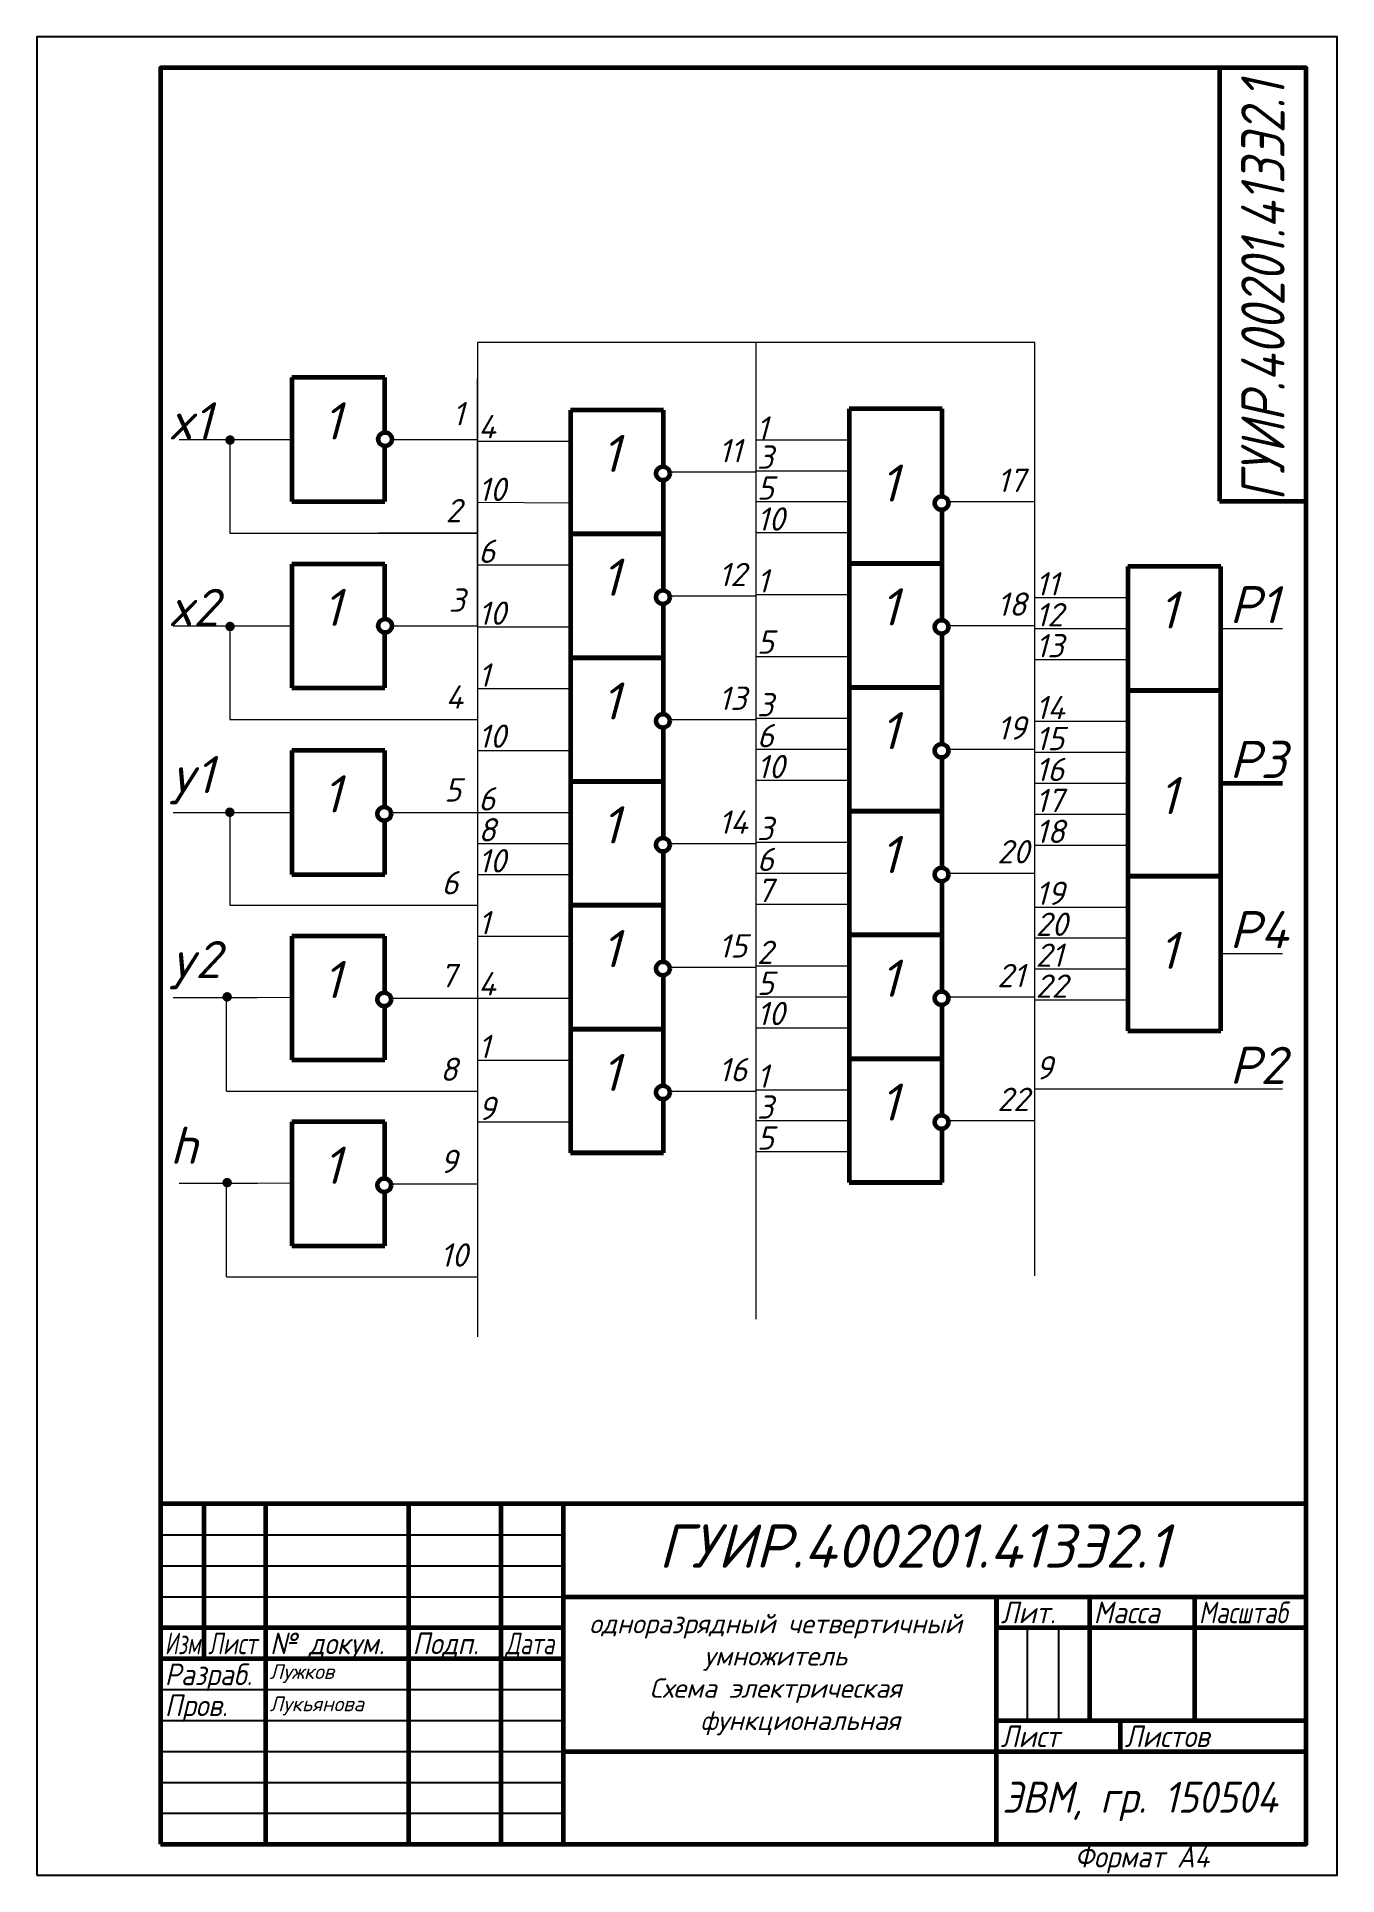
# Model space of a CAD drawing. Header units: millimetres. Extents: x 0 to 210, y 0 to 297.
import ezdxf
from ezdxf.enums import TextEntityAlignment as Align

# ---------------------------------------------------------------- set-up
doc = ezdxf.new("R2010")
doc.units = ezdxf.units.MM
doc.header["$LTSCALE"] = 0.5
doc.layers.get('0').update_dxf_attribs({"lineweight": 60})
doc.layers.get('Defpoints').update_dxf_attribs({"color": 5})
doc.layers.add('4-текст', color=7, linetype='Continuous', true_color=0x00ad00)
doc.layers.add('Формат А4', color=7, linetype='Continuous', lineweight=53)
doc.styles.get("Standard").update_dxf_attribs({"font": 'isocpeui.ttf', "width": 0.9})
doc.styles.add('чер', font='isocpeur.ttf', dxfattribs={"oblique": 15})

msp = doc.modelspace()

# ---------------------------------------------------------------- hatches: boundary and pattern name
at = {"lineweight": 5}
h = msp.add_hatch(color=7, dxfattribs=at)
edge = h.paths.add_edge_path()
edge.add_arc((31.21, 231.85), 0.773, 0, 360)
h = msp.add_hatch(color=7, dxfattribs=at)
edge = h.paths.add_edge_path()
edge.add_arc((31.21, 201.73), 0.773, 0, 360)
h = msp.add_hatch(color=7, dxfattribs=at)
edge = h.paths.add_edge_path()
edge.add_arc((31.17, 171.72), 0.773, 0, 360)
h = msp.add_hatch(color=7, dxfattribs=at)
edge = h.paths.add_edge_path()
edge.add_arc((30.74, 141.9), 0.773, 0, 360)
h = msp.add_hatch(color=7, dxfattribs=at)
edge = h.paths.add_edge_path()
edge.add_arc((30.74, 111.89), 0.773, 0, 360)

# ---------------------------------------------------------------- linework, layer by layer
at = {"lineweight": 60}
for p, q in [((191, 292), (191, 222)), ((191, 222), (205, 222)), ((205, 60), (20, 60)), ((27, 60), (27, 35)), ((37, 5), (37, 60)), ((60, 60), (60, 5)), ((75, 5), (75, 60)), ((85, 60), (85, 5)), ((85, 45), (205, 45)), ((155, 5), (155, 45)), ((170, 45), (170, 25)), ((187, 25), (187, 45)), ((20, 40), (85, 40)), ((155, 40), (205, 40)), ((20, 35), (85, 35)), ((155, 25), (205, 25)), ((175, 20), (175, 25)), ((85, 20), (205, 20))]:
    msp.add_line(p, q, dxfattribs=at)
at = {"lineweight": 5}
for p, q in [((71.19, 247.63), (71.19, 231.82)), ((161.19, 247.63), (71.19, 247.63)), ((116.19, 89.82), (116.19, 247.63)), ((161.19, 96.82), (161.19, 247.63)), ((71.19, 201.82), (71.19, 241.82)), ((23, 231.94), (36.19, 231.94)), ((31.19, 231.94), (31.19, 216.82)), ((36.19, 231.94), (41.19, 231.94)), ((57.36, 231.94), (71.19, 231.94)), ((71.19, 231.82), (71.19, 87)), ((71.19, 231.82), (71.19, 221.82)), ((71.19, 231.69), (86.19, 231.69)), ((116.2, 231.9), (131.19, 231.9)), ((102.2, 226.69), (116.19, 226.69)), ((116.2, 226.9), (131.19, 226.9)), ((71.19, 221.82), (71.19, 216.82)), ((71.19, 221.82), (86.19, 221.69)), ((116.2, 221.9), (131.19, 221.9)), ((147.21, 221.9), (161.2, 221.9)), ((31.19, 216.82), (71.19, 216.82)), ((71.19, 216.82), (55.19, 216.82)), ((71.19, 216.82), (71.19, 211.82)), ((71.19, 201.82), (71.19, 216.82)), ((116.2, 216.9), (131.19, 216.9)), ((71.19, 211.82), (71.19, 201.82)), ((71.19, 211.69), (86.19, 211.69)), ((102.2, 206.69), (116.19, 206.69)), ((116.2, 206.9), (131.19, 206.9)), ((116.2, 206.9), (131.19, 206.9)), ((161.2, 206.41), (176.19, 206.41)), ((22, 201.82), (36.19, 201.82)), ((31.19, 201.82), (31.19, 186.69)), ((36.19, 201.82), (41.19, 201.82)), ((57.36, 201.86), (71.19, 201.82)), ((71.19, 201.82), (71.19, 191.82)), ((71.19, 201.69), (86.19, 201.69)), ((147.21, 201.9), (161.2, 201.9)), ((161.2, 201.41), (176.19, 201.41)), ((191.19, 201.41), (201.19, 201.41)), ((116.2, 196.9), (131.19, 196.9)), ((116.2, 196.9), (131.19, 196.9)), ((161.2, 196.41), (176.19, 196.41)), ((71.19, 191.82), (71.19, 181.82)), ((71.19, 191.69), (86.19, 191.69)), ((31.19, 186.69), (71.19, 186.69)), ((102.2, 186.69), (116.19, 186.69)), ((116.2, 186.9), (131.19, 186.9)), ((161.2, 186.41), (176.19, 186.41)), ((71.19, 181.82), (71.19, 171.82)), ((71.2, 181.69), (86.19, 181.69)), ((116.2, 181.9), (131.19, 181.9)), ((147.21, 181.9), (161.2, 181.9)), ((161.2, 181.41), (176.19, 181.41)), ((116.2, 176.9), (131.19, 176.9)), ((161.2, 176.41), (176.19, 176.41)), ((22, 171.69), (36.19, 171.69)), ((31.19, 171.69), (31.19, 156.69)), ((36.19, 171.69), (41.19, 171.69)), ((57.21, 171.69), (71.19, 171.69)), ((71.19, 171.82), (71.19, 161.82)), ((71.2, 171.69), (86.19, 171.69)), ((161.2, 171.41), (176.19, 171.41)), ((71.2, 166.69), (86.19, 166.69)), ((102.2, 166.69), (116.19, 166.69)), ((116.2, 166.9), (131.19, 166.9)), ((161.2, 166.41), (176.19, 166.41)), ((71.19, 161.82), (71.19, 151.82)), ((71.2, 161.69), (86.19, 161.69)), ((116.2, 161.9), (131.19, 161.9)), ((147.21, 161.9), (161.2, 161.9)), ((31.19, 156.69), (71.19, 156.69)), ((116.2, 156.9), (131.19, 156.9)), ((161.2, 156.41), (176.19, 156.41)), ((71.19, 151.82), (71.19, 141.82)), ((71.2, 151.69), (86.19, 151.69)), ((161.2, 151.41), (176.19, 151.41)), ((191.19, 148.91), (201.19, 148.91)), ((102.2, 146.69), (116.19, 146.69)), ((116.2, 146.9), (131.19, 146.9)), ((116.2, 146.9), (131.19, 146.9)), ((161.2, 146.41), (176.19, 146.41)), ((22, 141.82), (35.66, 141.82)), ((30.66, 126.69), (30.66, 141.82)), ((35.66, 141.82), (41.19, 141.84)), ((57.21, 141.71), (71.19, 141.71)), ((71.19, 141.82), (71.19, 131.82)), ((71.2, 141.69), (86.19, 141.69)), ((116.2, 141.9), (131.19, 141.9)), ((116.2, 141.9), (131.19, 141.9)), ((147.21, 141.9), (161.2, 141.9)), ((161.2, 141.41), (176.19, 141.41)), ((116.2, 136.9), (131.19, 136.9)), ((116.2, 136.9), (131.19, 136.9)), ((71.19, 131.82), (71.19, 121.82)), ((71.2, 131.69), (86.19, 131.69)), ((30.66, 126.69), (71.19, 126.69)), ((102.2, 126.69), (116.19, 126.69)), ((116.2, 126.9), (131.19, 126.9)), ((201.19, 127), (161.19, 127)), ((71.19, 121.82), (71.19, 111.82)), ((116.2, 121.9), (131.19, 121.9)), ((147.21, 121.9), (161.2, 121.9)), ((71.2, 121.69), (86.19, 121.69)), ((116.2, 116.9), (131.19, 116.9)), ((23, 111.8), (35.66, 111.8)), ((30.66, 96.68), (30.66, 111.8)), ((35.66, 111.8), (41.19, 111.83)), ((57.21, 111.69), (71.19, 111.69)), ((71.19, 111.82), (71.19, 101.82)), ((71.19, 101.82), (71.19, 91.82)), ((30.66, 96.68), (71.19, 96.68)), ((71.19, 97), (71.19, 87))]:
    msp.add_line(p, q, dxfattribs=at)
for p, q in [((56.19, 241.94), (41.19, 241.94)), ((41.19, 241.94), (41.19, 231.94)), ((56.19, 233.09), (56.19, 241.94)), ((101.19, 236.69), (86.19, 236.69)), ((86.19, 236.69), (86.19, 226.69)), ((101.19, 227.58), (101.19, 236.69)), ((131.19, 236.9), (131.19, 221.9)), ((146.19, 236.9), (131.19, 236.9)), ((146.19, 222.79), (146.19, 236.9)), ((41.19, 231.94), (41.19, 221.94)), ((56.19, 221.94), (56.19, 230.86)), ((86.19, 226.69), (86.19, 216.69)), ((101.19, 216.69), (101.19, 225.35)), ((41.19, 221.94), (56.19, 221.94)), ((131.19, 221.9), (131.19, 211.9)), ((146.19, 211.9), (146.19, 220.56)), ((86.19, 216.69), (101.19, 216.69)), ((101.19, 216.69), (86.19, 216.69)), ((86.19, 216.69), (86.19, 206.69)), ((101.19, 207.58), (101.19, 216.69)), ((56.19, 211.82), (41.19, 211.82)), ((41.19, 211.82), (41.19, 201.82)), ((56.19, 202.97), (56.19, 211.82)), ((131.19, 211.9), (146.19, 211.9)), ((146.19, 211.9), (131.19, 211.9)), ((131.19, 211.9), (131.19, 201.9)), ((131.19, 211.9), (131.19, 201.9)), ((146.19, 202.79), (146.19, 211.9)), ((146.19, 202.79), (146.19, 211.9)), ((191.19, 211.41), (176.19, 211.41)), ((176.19, 211.41), (176.19, 201.41)), ((191.19, 191.41), (191.19, 211.41)), ((86.19, 206.69), (86.19, 196.69)), ((101.19, 196.69), (101.19, 205.35)), ((41.19, 201.82), (41.19, 191.82)), ((56.19, 191.82), (56.19, 200.74)), ((131.19, 201.9), (131.19, 191.9)), ((131.19, 201.9), (131.19, 191.9)), ((146.19, 191.9), (146.19, 200.56)), ((146.19, 191.9), (146.19, 200.56)), ((176.19, 201.41), (176.19, 191.41)), ((86.19, 196.69), (101.19, 196.69)), ((101.19, 196.69), (86.19, 196.69)), ((86.19, 196.69), (86.19, 186.69)), ((101.19, 187.58), (101.19, 196.69)), ((41.19, 191.82), (56.19, 191.82)), ((131.19, 191.9), (146.19, 191.9)), ((131.19, 191.9), (146.19, 191.9)), ((146.19, 191.9), (131.19, 191.9)), ((131.19, 191.9), (131.19, 181.9)), ((146.19, 182.79), (146.19, 191.9)), ((176.19, 191.41), (191.19, 191.41)), ((191.19, 191.41), (176.19, 191.41)), ((176.19, 191.41), (176.19, 171.41)), ((191.19, 161.41), (191.19, 191.41)), ((86.19, 186.69), (86.19, 176.69)), ((101.19, 176.69), (101.19, 185.35)), ((56.19, 181.69), (41.19, 181.69)), ((41.19, 181.69), (41.19, 171.69)), ((56.19, 172.58), (56.19, 181.69)), ((131.19, 181.9), (131.19, 171.9)), ((146.19, 171.9), (146.19, 180.56)), ((86.19, 176.69), (101.19, 176.69)), ((101.19, 176.69), (86.19, 176.69)), ((86.19, 176.69), (86.19, 166.69)), ((101.19, 167.58), (101.19, 176.69)), ((191.19, 176.41), (201.19, 176.41)), ((41.19, 171.69), (41.19, 161.69)), ((56.19, 161.69), (56.19, 170.35)), ((131.19, 171.9), (146.19, 171.9)), ((146.19, 171.9), (131.19, 171.9)), ((131.19, 171.9), (131.19, 161.9)), ((146.19, 162.79), (146.19, 171.9)), ((176.19, 171.41), (176.19, 161.41)), ((86.19, 166.69), (86.19, 156.69)), ((101.19, 156.69), (101.19, 165.35)), ((41.19, 161.69), (56.19, 161.69)), ((131.19, 161.9), (131.19, 151.9)), ((146.19, 151.9), (146.19, 160.56)), ((176.19, 161.41), (191.19, 161.41)), ((191.19, 161.41), (176.19, 161.41)), ((176.19, 161.41), (176.19, 146.41)), ((191.19, 136.41), (191.19, 161.41)), ((86.19, 156.69), (101.19, 156.69)), ((101.19, 156.69), (86.19, 156.69)), ((86.19, 156.69), (86.19, 146.69)), ((101.19, 147.58), (101.19, 156.69)), ((56.19, 151.71), (41.19, 151.71)), ((41.19, 151.71), (41.19, 141.71)), ((56.19, 142.59), (56.19, 151.71)), ((131.19, 151.9), (146.19, 151.9)), ((146.19, 151.9), (131.19, 151.9)), ((131.19, 151.9), (131.19, 141.9)), ((131.19, 151.9), (131.19, 141.9)), ((146.19, 142.79), (146.19, 151.9)), ((146.19, 142.79), (146.19, 151.9)), ((86.19, 146.69), (86.19, 136.69)), ((176.19, 146.41), (176.19, 136.41)), ((101.19, 136.69), (101.19, 145.35)), ((41.19, 141.71), (41.19, 131.71)), ((56.19, 131.71), (56.19, 140.37)), ((131.19, 141.9), (131.19, 131.9)), ((131.19, 141.9), (131.19, 131.9)), ((146.19, 131.9), (146.19, 140.56)), ((146.19, 131.9), (146.19, 140.56)), ((86.19, 136.69), (101.19, 136.69)), ((101.19, 136.69), (86.19, 136.69)), ((86.19, 136.69), (86.19, 126.69)), ((101.19, 127.58), (101.19, 136.69)), ((176.19, 136.41), (191.19, 136.41)), ((41.19, 131.71), (56.19, 131.71)), ((131.19, 131.9), (146.19, 131.9)), ((131.19, 131.9), (146.19, 131.9)), ((146.19, 131.9), (131.19, 131.9)), ((131.19, 131.9), (131.19, 121.9)), ((146.19, 122.79), (146.19, 131.9)), ((86.19, 126.69), (86.19, 116.69)), ((101.19, 116.69), (101.19, 125.35)), ((131.19, 121.9), (131.19, 111.9)), ((56.19, 121.69), (41.19, 121.69)), ((41.19, 121.69), (41.19, 111.69)), ((56.19, 112.58), (56.19, 121.69)), ((146.19, 111.9), (146.19, 120.56)), ((86.19, 116.69), (101.19, 116.69)), ((101.19, 116.69), (86.19, 116.69)), ((41.19, 111.69), (41.19, 101.69)), ((56.19, 101.69), (56.19, 110.35)), ((131.19, 111.9), (146.19, 111.9)), ((146.19, 111.9), (131.19, 111.9)), ((41.19, 101.69), (56.19, 101.69)), ((155, 45), (155, 40))]:
    msp.add_line(p, q)
at = {"lineweight": -3}
for p, q in [((20, 55), (85, 55)), ((20, 50), (85, 50)), ((20, 45), (85, 45)), ((160, 25), (160, 40)), ((165, 40), (165, 25)), ((20, 30), (85, 30)), ((20, 25), (85, 25)), ((20, 20), (85, 20)), ((20, 15), (85, 15)), ((20, 10), (85, 10))]:
    msp.add_line(p, q, dxfattribs=at)
at = {"lineweight": 60}
msp.add_lwpolyline([(20, 5), (205, 5), (205, 292), (20, 292)], close=True, dxfattribs=at)
for centre in [(56.24, 231.98), (101.11, 226.47), (146.11, 221.67), (101.11, 206.47), (56.24, 201.85), (146.11, 201.67), (146.11, 201.67), (101.11, 186.47), (146.11, 181.67), (56.11, 171.47), (101.11, 166.47), (146.11, 161.67), (101.11, 146.47), (56.11, 141.48), (146.11, 141.67), (146.11, 141.67), (101.11, 126.47), (146.11, 121.67), (56.11, 111.47)]:
    msp.add_circle(centre, 1.11)
at = {"layer": 'Defpoints'}
msp.add_lwpolyline([(0, 0), (210, 0), (210, 297), (0, 297)], close=True, dxfattribs=at)

# ---------------------------------------------------------------- texts
at = {"lineweight": 5, "width": 0.765426}
msp.add_text('ГУИР.400201.413Э2.1', height=7, rotation=90, dxfattribs=at).set_placement((201.5, 222), (201.5, 289.92), align=Align.FIT)
for s, height, p in [('x1', 6, (21.19, 231.94)), ('1', 6, (46.19, 231.94)), ('1', 3.77, (67.13, 234.23)), ('4', 3.77, (71.29, 232.13)), ('1', 3.77, (116.19, 231.9)), ('1', 6, (91.19, 226.69)), ('11', 3.767, (110.09, 228.25)), ('3', 3.77, (116.29, 227.21)), ('10', 3.767, (71.29, 222)), ('5', 3.77, (116.29, 222.21)), ('1', 6, (136.19, 221.9)), ('17', 3.767, (155.09, 223.46)), ('2', 3.77, (66.01, 218.57)), ('10', 3.767, (116.29, 217.21)), ('6', 3.77, (71.29, 212)), ('1', 6, (91.19, 206.69)), ('12', 3.767, (110.09, 208.25)), ('1', 3.77, (116.29, 207.21)), ('1', 6, (136.19, 201.9)), ('1', 6, (136.19, 201.9)), ('11', 3.767, (161.29, 206.75)), ('P1', 6, (192.63, 202.25)), ('x2', 6, (21.19, 201.82)), ('1', 6, (46.19, 201.82)), ('3', 3.77, (66.51, 204.11)), ('10', 3.767, (71.29, 202)), ('18', 3.767, (155.09, 203.46)), ('12', 3.767, (161.29, 201.75)), ('1', 6, (181.19, 201.41)), ('5', 3.77, (116.29, 197.33)), ('13', 3.767, (161.29, 196.75)), ('1', 3.77, (71.29, 192)), ('4', 3.77, (66.01, 188.45)), ('1', 6, (91.19, 186.69)), ('13', 3.767, (110.09, 188.25)), ('3', 3.77, (116.29, 187.21)), ('14', 3.767, (161.29, 186.75)), ('1', 6, (136.19, 181.9)), ('19', 3.767, (155.09, 183.46)), ('10', 3.767, (71.29, 182.13)), ('6', 3.77, (116.29, 182.21)), ('15', 3.767, (161.29, 181.75)), ('y1', 6, (21.5, 174.81)), ('10', 3.767, (116.29, 177.21)), ('16', 3.767, (161.29, 176.75)), ('1', 6, (46.19, 171.69)), ('5', 3.77, (65.79, 173.45)), ('6', 3.77, (71.29, 172)), ('17', 3.767, (161.29, 171.75)), ('1', 6, (181.19, 171.41)), ('1', 6, (91.19, 166.69)), ('8', 3.77, (71.29, 167)), ('14', 3.767, (110.09, 168.25)), ('3', 3.77, (116.29, 167.21)), ('18', 3.767, (161.29, 166.75)), ('1', 6, (136.19, 161.9)), ('20', 3.767, (155.09, 163.46)), ('10', 3.767, (71.29, 162)), ('6', 3.77, (116.29, 162.21)), ('6', 3.77, (65.35, 158.45)), ('7', 3.77, (116.29, 157.21)), ('19', 3.767, (161.29, 156.75)), ('1', 3.77, (71.29, 152)), ('20', 3.767, (161.29, 151.75)), ('P4', 6, (192.63, 149.75)), ('1', 6, (91.19, 146.69)), ('15', 3.767, (110.09, 148.25)), ('1', 6, (181.19, 146.41)), ('y2', 6, (21.5, 144.93)), ('2', 3.77, (116.29, 147.21)), ('21', 3.767, (161.29, 146.75)), ('1', 6, (46.19, 141.71)), ('7', 3.77, (65.12, 143.45)), ('4', 3.77, (71.29, 142.13)), ('5', 3.77, (116.29, 142.21)), ('1', 6, (136.19, 141.9)), ('1', 6, (136.19, 141.9)), ('21', 3.767, (155.09, 143.46)), ('22', 3.767, (161.29, 141.75)), ('10', 3.767, (116.29, 137.33)), ('1', 3.77, (71.29, 132)), ('P2', 6, (192.63, 127.84)), ('8', 3.77, (65.12, 128.32)), ('1', 6, (91.19, 126.69)), ('16', 3.767, (110.09, 128.25)), ('1', 3.77, (116.29, 127.21)), ('9', 3.77, (161.29, 128.56)), ('1', 6, (136.19, 121.9)), ('9', 3.77, (71.29, 122)), ('3', 3.77, (116.29, 122.21)), ('22', 3.767, (155.09, 123.46)), ('h', 6, (21.5, 114.92)), ('5', 3.77, (116.29, 117.21)), ('1', 6, (46.19, 111.69)), ('9', 3.77, (65.12, 113.43)), ('10', 3.767, (65.12, 98.31))]:
    msp.add_text(s, height=height).set_placement(p)
at = {"lineweight": 5}
msp.add_text('P3', height=6, dxfattribs=at).set_placement((192.63, 177.25))
at = {"color": 7, "linetype": 'Continuous', "lineweight": -3, "width": 0.9}
msp.add_text('ЭВМ, гр. 150504', height=5, dxfattribs=at).set_placement((155.92, 10.1))
at = {"lineweight": -3, "width": 0.9}
msp.add_text('Формат А4', height=3.5, dxfattribs=at).set_placement((167.6, 1.25))
at = {"layer": '4-текст', "lineweight": -3}
for s, width, p in [('Лит.', 0.9, (155.67, 40.7)), ('Масса', 0.9, (170.67, 40.7)), ('Масштаб', 0.8, (187.67, 40.7)), ('Изм.', 0.7, (20.67, 35.7)), ('Лист', 0.75, (27.67, 35.7)), ('№ докум.', 0.9, (37.67, 35.7)), ('Подп.', 0.9, (60.67, 35.7)), ('Дата', 0.75, (75.67, 35.7)), ('Разраб.', 0.9, (20.67, 30.7)), ('Пров.', 0.9, (20.67, 25.7)), ('Лист', 0.9, (155.67, 20.7)), ('Листов', 0.9, (175.67, 20.7))]:
    msp.add_text(s, height=3.5, dxfattribs=dict(at, width=width)).set_placement(p)
at = {"layer": 'Формат А4', "color": 7, "style": 'чер', "oblique": 15}
for s, p in [('Лужков', (37.59, 31.7)), ('Лукьянова', (37.59, 26.49))]:
    msp.add_text(s, height=2.4, dxfattribs=at).set_placement(p)
at = {"layer": 'Формат А4', "attachment_point": 1, "style": 'чер'}
for s, insert, char_height, width in [('ГУИР.400201.413Э2.1', (100.4, 56.68), 7, 114.8394), ('\\pxqc;{\\H0.625x;одноразрядный четвертичный умножитель\\PСхема электрическая \\P    функциональная}', (84.3, 42.21), 5, 70)]:
    msp.add_mtext(s, dxfattribs=dict(at, insert=insert, char_height=char_height, width=width))

doc.saveas('drawing.dxf')
